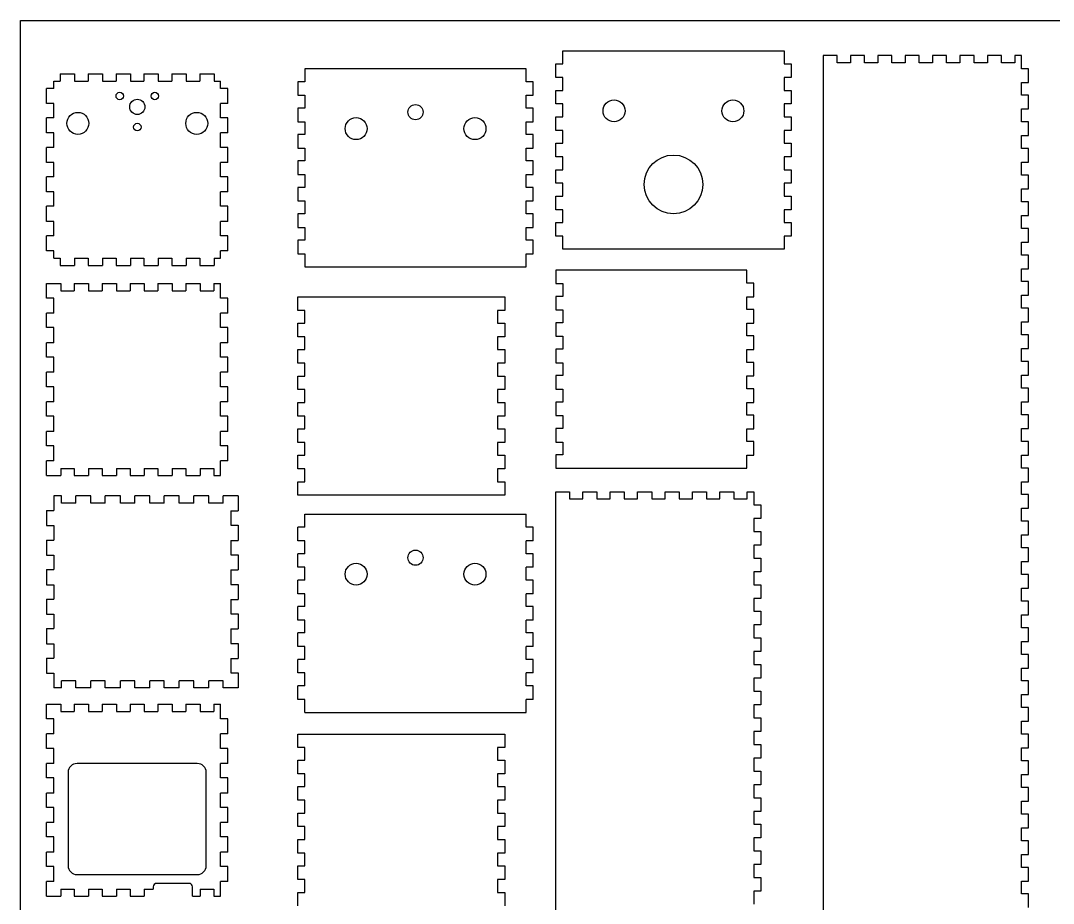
# Model space of a CAD drawing. Header units: millimetres. Extents: x -3740 to 1472, y -3901 to 3077.
# Drawn here: x -3740 to -3161, y 2582 to 3077 of the extents above; entities that cross this region are included whole.
import ezdxf

# ---------------------------------------------------------------- set-up
doc = ezdxf.new("R2010")
doc.units = ezdxf.units.MM
doc.layers.get('0').update_dxf_attribs({"true_color": 0xe7f0ff})
doc.layers.add('test', color=4, linetype='Continuous')

msp = doc.modelspace()

# ---------------------------------------------------------------- linework, layer by layer
at = {"color": 3}
for points in [[(-3435.906, 2952.862), (-3435.906, 2952.862), (-3435.906, 2956.175), (-3439.906, 2956.175), (-3439.906, 2963.788), (-3435.906, 2963.788), (-3435.906, 2971.002), (-3439.906, 2971.002), (-3439.906, 2978.615), (-3435.906, 2978.615), (-3435.906, 2985.828), (-3439.906, 2985.828), (-3439.906, 2993.442), (-3435.906, 2993.442), (-3435.906, 3000.655), (-3439.906, 3000.655), (-3439.906, 3008.268), (-3435.906, 3008.268), (-3435.906, 3015.482), (-3439.906, 3015.482), (-3439.906, 3023.095), (-3435.906, 3023.095), (-3435.906, 3030.308), (-3439.906, 3030.308), (-3439.906, 3037.922), (-3435.906, 3037.922), (-3435.906, 3045.135), (-3439.906, 3045.135), (-3439.906, 3052.748), (-3435.906, 3052.748), (-3435.906, 3060.062), (-3432.23, 3060.062), (-3432.23, 3060.062), (-3315.383, 3060.062), (-3315.383, 3060.062), (-3311.706, 3060.062), (-3311.706, 3052.748), (-3307.706, 3052.748), (-3307.706, 3045.135), (-3311.706, 3045.135), (-3311.706, 3037.922), (-3307.706, 3037.922), (-3307.706, 3030.308), (-3311.706, 3030.308), (-3311.706, 3023.095), (-3307.706, 3023.095), (-3307.706, 3015.482), (-3311.706, 3015.482), (-3311.706, 3008.268), (-3307.706, 3008.268), (-3307.706, 3000.655), (-3311.706, 3000.655), (-3311.706, 2993.442), (-3307.706, 2993.442), (-3307.706, 2985.828), (-3311.706, 2985.828), (-3311.706, 2978.615), (-3307.706, 2978.615), (-3307.706, 2971.002), (-3311.706, 2971.002), (-3311.706, 2963.788), (-3307.706, 2963.788), (-3307.706, 2956.175), (-3311.706, 2956.175), (-3311.706, 2948.862), (-3315.383, 2948.862), (-3315.383, 2948.862), (-3435.906, 2948.862)], [(-3332.706, 2937.095), (-3439.906, 2937.095), (-3439.906, 2929.582), (-3435.906, 2929.582), (-3435.906, 2922.368), (-3439.906, 2922.368), (-3439.906, 2914.755), (-3435.906, 2914.755), (-3435.906, 2907.542), (-3439.906, 2907.542), (-3439.906, 2899.928), (-3435.906, 2899.928), (-3435.906, 2892.715), (-3439.906, 2892.715), (-3439.906, 2885.102), (-3435.906, 2885.102), (-3435.906, 2877.888), (-3439.906, 2877.888), (-3439.906, 2870.275), (-3435.906, 2870.275), (-3435.906, 2863.062), (-3439.906, 2863.062), (-3439.906, 2855.448), (-3435.906, 2855.448), (-3435.906, 2848.235), (-3439.906, 2848.235), (-3439.906, 2840.622), (-3435.906, 2840.622), (-3435.906, 2833.408), (-3439.906, 2833.408), (-3439.906, 2825.895), (-3332.706, 2825.895), (-3332.706, 2833.209), (-3328.706, 2833.209), (-3328.706, 2840.822), (-3332.706, 2840.822), (-3332.706, 2848.035), (-3328.706, 2848.035), (-3328.706, 2855.649), (-3332.706, 2855.649), (-3332.706, 2862.862), (-3328.706, 2862.862), (-3328.706, 2870.475), (-3332.706, 2870.475), (-3332.706, 2877.689), (-3328.706, 2877.689), (-3328.706, 2885.302), (-3332.706, 2885.302), (-3332.706, 2892.515), (-3328.706, 2892.515), (-3328.706, 2900.129), (-3332.706, 2900.129), (-3332.706, 2907.342), (-3328.706, 2907.342), (-3328.706, 2914.955), (-3332.706, 2914.955), (-3332.706, 2922.169), (-3328.706, 2922.169), (-3328.706, 2929.782), (-3332.706, 2929.782)]]:
    msp.add_lwpolyline(points, close=True, dxfattribs=at)
at = {"color": 5}
for points in [[(-3174.522, 2579.346), (-3174.522, 2587.016), (-3178.522, 2587.016), (-3178.522, 2594.285), (-3174.522, 2594.285), (-3174.522, 2601.954), (-3178.522, 2601.954), (-3178.522, 2609.224), (-3174.522, 2609.224), (-3174.522, 2616.893), (-3178.522, 2616.893), (-3178.522, 2624.162), (-3174.522, 2624.162), (-3174.522, 2631.831), (-3178.522, 2631.831), (-3178.522, 2639.101), (-3174.522, 2639.101), (-3174.522, 2646.77), (-3178.522, 2646.77), (-3178.522, 2654.04), (-3174.522, 2654.04), (-3174.522, 2661.709), (-3178.522, 2661.709), (-3178.522, 2668.978), (-3174.522, 2668.978), (-3174.522, 2676.648), (-3178.522, 2676.648), (-3178.522, 2683.917), (-3174.522, 2683.917), (-3174.522, 2691.586), (-3178.522, 2691.586), (-3178.522, 2698.855), (-3174.522, 2698.855), (-3174.522, 2706.525), (-3178.522, 2706.525), (-3178.522, 2713.794), (-3174.522, 2713.794), (-3174.522, 2721.464), (-3178.522, 2721.464), (-3178.522, 2728.733), (-3174.522, 2728.733), (-3174.522, 2736.402), (-3178.522, 2736.402), (-3178.522, 2743.672), (-3174.522, 2743.672), (-3174.522, 2751.341), (-3178.522, 2751.341), (-3178.522, 2758.61), (-3174.522, 2758.61), (-3174.522, 2766.28), (-3178.522, 2766.28), (-3178.522, 2773.549), (-3174.522, 2773.549), (-3174.522, 2781.218), (-3178.522, 2781.218), (-3178.522, 2788.487), (-3174.522, 2788.487), (-3174.522, 2796.157), (-3178.522, 2796.157), (-3178.522, 2803.426), (-3174.522, 2803.426), (-3174.522, 2811.096), (-3178.522, 2811.096), (-3178.522, 2818.365), (-3174.522, 2818.365), (-3174.522, 2826.034), (-3178.522, 2826.034), (-3178.522, 2833.304), (-3174.522, 2833.304), (-3174.522, 2840.973), (-3178.522, 2840.973), (-3178.522, 2848.242), (-3174.522, 2848.242), (-3174.522, 2855.912), (-3178.522, 2855.912), (-3178.522, 2863.181), (-3174.522, 2863.181), (-3174.522, 2870.85), (-3178.522, 2870.85), (-3178.522, 2878.12), (-3174.522, 2878.12), (-3174.522, 2885.789), (-3178.522, 2885.789), (-3178.522, 2893.058), (-3174.522, 2893.058), (-3174.522, 2900.728), (-3178.522, 2900.728), (-3178.522, 2907.997), (-3174.522, 2907.997), (-3174.522, 2915.666), (-3178.522, 2915.666), (-3178.522, 2922.936), (-3174.522, 2922.936), (-3174.522, 2930.605), (-3178.522, 2930.605), (-3178.522, 2937.875), (-3174.522, 2937.875), (-3174.522, 2945.544), (-3178.522, 2945.544), (-3178.522, 2952.813), (-3174.522, 2952.813), (-3174.522, 2960.482), (-3178.522, 2960.482), (-3178.522, 2967.752), (-3174.522, 2967.752), (-3174.522, 2975.421), (-3178.522, 2975.421), (-3178.522, 2982.69), (-3174.522, 2982.69), (-3174.522, 2990.36), (-3178.522, 2990.36), (-3178.522, 2997.629), (-3174.522, 2997.629), (-3174.522, 3005.299), (-3178.522, 3005.299), (-3178.522, 3012.568), (-3174.522, 3012.568), (-3174.522, 3020.237), (-3178.522, 3020.237), (-3178.522, 3027.507), (-3174.522, 3027.507), (-3174.522, 3035.176), (-3178.522, 3035.176), (-3178.522, 3042.445), (-3174.522, 3042.445), (-3174.522, 3050.114), (-3178.522, 3050.114), (-3178.522, 3057.484), (-3182.302, 3057.484), (-3182.302, 3053.484), (-3189.782, 3053.484), (-3189.782, 3057.484), (-3197.662, 3057.484), (-3197.662, 3053.484), (-3205.142, 3053.484), (-3205.142, 3057.484), (-3213.022, 3057.484), (-3213.022, 3053.484), (-3220.502, 3053.484), (-3220.502, 3057.484), (-3228.381, 3057.484), (-3228.381, 3053.484), (-3235.861, 3053.484), (-3235.861, 3057.484), (-3243.741, 3057.484), (-3243.741, 3053.484), (-3251.221, 3053.484), (-3251.221, 3057.484), (-3259.101, 3057.484), (-3259.101, 3053.484), (-3266.581, 3053.484), (-3266.581, 3057.484), (-3274.461, 3057.484), (-3274.461, 3053.484), (-3281.942, 3053.484), (-3281.942, 3057.484), (-3289.721, 3057.484), (-3289.721, 2497.283)], [(-3439.906, 2252.543), (-3439.906, 2812.744), (-3432.126, 2812.744), (-3432.126, 2808.744), (-3424.646, 2808.744), (-3424.646, 2812.744), (-3416.766, 2812.744), (-3416.766, 2808.744), (-3409.286, 2808.744), (-3409.286, 2812.744), (-3401.406, 2812.744), (-3401.406, 2808.744), (-3393.926, 2808.744), (-3393.926, 2812.744), (-3386.046, 2812.744), (-3386.046, 2808.744), (-3378.566, 2808.744), (-3378.566, 2812.744), (-3370.686, 2812.744), (-3370.686, 2808.744), (-3363.206, 2808.744), (-3363.206, 2812.744), (-3355.326, 2812.744), (-3355.326, 2808.744), (-3347.846, 2808.744), (-3347.846, 2812.744), (-3339.966, 2812.744), (-3339.966, 2808.744), (-3332.486, 2808.744), (-3332.486, 2812.744), (-3328.706, 2812.744), (-3328.706, 2805.374), (-3324.706, 2805.374), (-3324.706, 2797.705), (-3328.706, 2797.705), (-3328.706, 2790.436), (-3324.706, 2790.436), (-3324.706, 2782.767), (-3328.706, 2782.767), (-3328.706, 2775.497), (-3324.706, 2775.497), (-3324.706, 2767.828), (-3328.706, 2767.828), (-3328.706, 2760.559), (-3324.706, 2760.559), (-3324.706, 2752.889), (-3328.706, 2752.889), (-3328.706, 2745.62), (-3324.706, 2745.62), (-3324.706, 2737.95), (-3328.706, 2737.95), (-3328.706, 2730.681), (-3324.706, 2730.681), (-3324.706, 2723.012), (-3328.706, 2723.012), (-3328.706, 2715.742), (-3324.706, 2715.742), (-3324.706, 2708.073), (-3328.706, 2708.073), (-3328.706, 2700.804), (-3324.706, 2700.804), (-3324.706, 2693.135), (-3328.706, 2693.135), (-3328.706, 2685.865), (-3324.706, 2685.865), (-3324.706, 2678.196), (-3328.706, 2678.196), (-3328.706, 2670.926), (-3324.706, 2670.926), (-3324.706, 2663.257), (-3328.706, 2663.257), (-3328.706, 2655.988), (-3324.706, 2655.988), (-3324.706, 2648.318), (-3328.706, 2648.318), (-3328.706, 2641.049), (-3324.706, 2641.049), (-3324.706, 2633.38), (-3328.706, 2633.38), (-3328.706, 2626.11), (-3324.706, 2626.11), (-3324.706, 2618.441), (-3328.706, 2618.441), (-3328.706, 2611.172), (-3324.706, 2611.172), (-3324.706, 2603.502), (-3328.706, 2603.502), (-3328.706, 2596.233), (-3324.706, 2596.233), (-3324.706, 2588.564), (-3328.706, 2588.564), (-3328.706, 2581.294)]]:
    msp.add_lwpolyline(points, dxfattribs=at)
at = {"color": 2}
for points in [[(-3580.672, 3035.189), (-3580.672, 3027.975), (-3584.672, 3027.975), (-3584.672, 3020.362), (-3580.672, 3020.362), (-3580.672, 3013.149), (-3584.672, 3013.149), (-3584.672, 3005.535), (-3580.672, 3005.535), (-3580.672, 2998.322), (-3584.672, 2998.322), (-3584.672, 2990.709), (-3580.672, 2990.709), (-3580.672, 2983.495), (-3584.672, 2983.495), (-3584.672, 2975.882), (-3580.672, 2975.882), (-3580.672, 2968.669), (-3584.672, 2968.669), (-3584.672, 2961.055), (-3580.672, 2961.055), (-3580.672, 2953.842), (-3584.672, 2953.842), (-3584.672, 2946.229), (-3580.672, 2946.229), (-3580.672, 2938.915), (-3456.472, 2938.915), (-3456.472, 2946.229), (-3452.472, 2946.229), (-3452.472, 2953.842), (-3456.472, 2953.842), (-3456.472, 2961.055), (-3452.472, 2961.055), (-3452.472, 2968.669), (-3456.472, 2968.669), (-3456.472, 2975.882), (-3452.472, 2975.882), (-3452.472, 2983.495), (-3456.472, 2983.495), (-3456.472, 2990.709), (-3452.472, 2990.709), (-3452.472, 2998.322), (-3456.472, 2998.322), (-3456.472, 3005.535), (-3452.472, 3005.535), (-3452.472, 3013.149), (-3456.472, 3013.149), (-3456.472, 3020.362), (-3452.472, 3020.362), (-3452.472, 3027.975), (-3456.472, 3027.975), (-3456.472, 3035.189), (-3452.472, 3035.189), (-3452.472, 3042.802), (-3456.472, 3042.802), (-3456.472, 3050.115), (-3580.672, 3050.115), (-3580.672, 3042.802), (-3584.672, 3042.802), (-3584.672, 3035.189)], [(-3472.472, 2847.986), (-3468.472, 2847.986), (-3468.472, 2840.372), (-3472.472, 2840.372), (-3472.472, 2833.159), (-3468.472, 2833.159), (-3468.472, 2825.546), (-3472.472, 2825.546), (-3472.472, 2818.332), (-3468.472, 2818.332), (-3468.472, 2810.819), (-3472.472, 2810.819), (-3472.472, 2810.819), (-3577.026, 2810.819), (-3577.026, 2810.819), (-3584.672, 2810.819), (-3584.672, 2818.332), (-3580.673, 2818.332), (-3580.673, 2825.546), (-3584.672, 2825.546), (-3584.672, 2833.159), (-3580.673, 2833.159), (-3580.673, 2840.372), (-3584.672, 2840.372), (-3584.672, 2847.986), (-3580.673, 2847.986), (-3580.673, 2855.199), (-3584.672, 2855.199), (-3584.672, 2862.812), (-3580.673, 2862.812), (-3580.673, 2870.026), (-3584.672, 2870.026), (-3584.672, 2877.639), (-3580.673, 2877.639), (-3580.673, 2884.852), (-3584.672, 2884.852), (-3584.672, 2892.466), (-3580.673, 2892.466), (-3580.673, 2899.679), (-3584.672, 2899.679), (-3584.672, 2907.292), (-3580.673, 2907.292), (-3580.673, 2914.506), (-3584.672, 2914.506), (-3584.672, 2922.019), (-3468.472, 2922.019), (-3468.472, 2914.506), (-3472.472, 2914.506), (-3472.472, 2907.292), (-3468.472, 2907.292), (-3468.472, 2899.679), (-3472.472, 2899.679), (-3472.472, 2892.466), (-3468.472, 2892.466), (-3468.472, 2884.852), (-3472.472, 2884.852), (-3472.472, 2877.639), (-3468.472, 2877.639), (-3468.472, 2870.026), (-3472.472, 2870.026), (-3472.472, 2862.812), (-3468.472, 2862.812), (-3468.472, 2855.199), (-3472.472, 2855.199)]]:
    msp.add_lwpolyline(points, close=True, dxfattribs=at)
at = {"color": 4}
for points in [[(-3721.622, 3043.195), (-3717.899, 3043.195)], [(-3721.622, 3039.029), (-3721.622, 3043.195)], [(-3717.899, 3047.195), (-3717.899, 3043.195)], [(-3717.899, 3047.195), (-3709.876, 3047.195)], [(-3709.876, 3047.195), (-3709.876, 3043.195)], [(-3709.876, 3043.195), (-3702.253, 3043.195)], [(-3702.253, 3047.195), (-3702.253, 3043.195)], [(-3702.253, 3047.195), (-3694.23, 3047.195)], [(-3694.23, 3047.195), (-3694.23, 3043.195)], [(-3694.23, 3043.195), (-3686.606, 3043.195)], [(-3686.606, 3047.195), (-3686.606, 3043.195)], [(-3686.606, 3047.195), (-3678.583, 3047.195)], [(-3678.583, 3047.195), (-3678.583, 3043.195)], [(-3678.583, 3043.195), (-3670.96, 3043.195)], [(-3670.96, 3047.195), (-3670.96, 3043.195)], [(-3670.96, 3047.195), (-3662.937, 3047.195)], [(-3662.937, 3047.195), (-3662.937, 3043.195)], [(-3662.937, 3043.195), (-3655.314, 3043.195)], [(-3655.314, 3047.195), (-3655.314, 3043.195)], [(-3655.314, 3047.195), (-3647.291, 3047.195)], [(-3647.291, 3047.195), (-3647.291, 3043.195)], [(-3647.291, 3043.195), (-3639.668, 3043.195)], [(-3639.668, 3047.195), (-3639.668, 3043.195)], [(-3639.668, 3047.195), (-3631.645, 3047.195)], [(-3631.645, 3047.195), (-3631.645, 3043.195)], [(-3631.645, 3043.195), (-3627.922, 3043.195)], [(-3627.922, 3039.029), (-3627.922, 3043.195)], [(-3725.622, 3030.564), (-3725.622, 3039.029)], [(-3721.622, 3039.029), (-3725.622, 3039.029)], [(-3623.922, 3039.029), (-3627.922, 3039.029)], [(-3623.922, 3030.564), (-3623.922, 3039.029)], [(-3721.622, 3030.564), (-3725.622, 3030.564)], [(-3721.622, 3022.499), (-3721.622, 3030.564)], [(-3627.922, 3022.499), (-3627.922, 3030.564)], [(-3623.922, 3030.564), (-3627.922, 3030.564)], [(-3725.622, 3014.033), (-3725.622, 3022.499)], [(-3721.622, 3022.499), (-3725.622, 3022.499)], [(-3623.922, 3022.499), (-3627.922, 3022.499)], [(-3623.922, 3014.033), (-3623.922, 3022.499)], [(-3721.622, 3014.033), (-3725.622, 3014.033)], [(-3721.622, 3005.968), (-3721.622, 3014.033)], [(-3627.922, 3005.968), (-3627.922, 3014.033)], [(-3623.922, 3014.033), (-3627.922, 3014.033)], [(-3725.622, 2997.502), (-3725.622, 3005.968)], [(-3721.622, 3005.968), (-3725.622, 3005.968)], [(-3623.922, 3005.968), (-3627.922, 3005.968)], [(-3623.922, 2997.502), (-3623.922, 3005.968)], [(-3721.622, 2997.502), (-3725.622, 2997.502)], [(-3721.622, 2989.437), (-3721.622, 2997.502)], [(-3627.922, 2989.437), (-3627.922, 2997.502)], [(-3623.922, 2997.502), (-3627.922, 2997.502)], [(-3725.622, 2980.972), (-3725.622, 2989.437)], [(-3721.622, 2989.437), (-3725.622, 2989.437)], [(-3623.922, 2989.437), (-3627.922, 2989.437)], [(-3623.922, 2980.972), (-3623.922, 2989.437)], [(-3721.622, 2980.972), (-3725.622, 2980.972)], [(-3721.622, 2972.906), (-3721.622, 2980.972)], [(-3627.922, 2972.906), (-3627.922, 2980.972)], [(-3623.922, 2980.972), (-3627.922, 2980.972)], [(-3725.622, 2964.441), (-3725.622, 2972.906)], [(-3721.622, 2972.906), (-3725.622, 2972.906)], [(-3623.922, 2972.906), (-3627.922, 2972.906)], [(-3623.922, 2964.441), (-3623.922, 2972.906)], [(-3721.622, 2964.441), (-3725.622, 2964.441)], [(-3721.622, 2956.375), (-3721.622, 2964.441)], [(-3627.922, 2956.375), (-3627.922, 2964.441)], [(-3623.922, 2964.441), (-3627.922, 2964.441)], [(-3725.622, 2947.91), (-3725.622, 2956.375)], [(-3721.622, 2956.375), (-3725.622, 2956.375)], [(-3623.922, 2956.375), (-3627.922, 2956.375)], [(-3623.922, 2947.91), (-3623.922, 2956.375)], [(-3721.622, 2947.91), (-3725.622, 2947.91)], [(-3721.622, 2943.745), (-3721.622, 2947.91)], [(-3627.922, 2943.745), (-3627.922, 2947.91)], [(-3623.922, 2947.91), (-3627.922, 2947.91)], [(-3721.622, 2943.745), (-3717.899, 2943.745)], [(-3717.899, 2943.745), (-3717.899, 2939.745)], [(-3717.899, 2939.745), (-3709.876, 2939.745)], [(-3709.876, 2943.745), (-3709.876, 2939.745)], [(-3709.876, 2943.745), (-3702.253, 2943.745)], [(-3702.253, 2943.745), (-3702.253, 2939.745)], [(-3702.253, 2939.745), (-3694.23, 2939.745)], [(-3694.23, 2943.745), (-3694.23, 2939.745)], [(-3694.23, 2943.745), (-3686.606, 2943.745)], [(-3686.606, 2943.745), (-3686.606, 2939.745)], [(-3686.606, 2939.745), (-3678.583, 2939.745)], [(-3678.583, 2943.745), (-3678.583, 2939.745)], [(-3678.583, 2943.745), (-3670.96, 2943.745)], [(-3670.96, 2943.745), (-3670.96, 2939.745)], [(-3670.96, 2939.745), (-3662.937, 2939.745)], [(-3662.937, 2943.745), (-3662.937, 2939.745)], [(-3662.937, 2943.745), (-3655.314, 2943.745)], [(-3655.314, 2943.745), (-3655.314, 2939.745)], [(-3655.314, 2939.745), (-3647.291, 2939.745)], [(-3647.291, 2943.745), (-3647.291, 2939.745)], [(-3647.291, 2943.745), (-3639.668, 2943.745)], [(-3639.668, 2943.745), (-3639.668, 2939.745)], [(-3639.668, 2939.745), (-3631.645, 2939.745)], [(-3631.645, 2943.745), (-3631.645, 2939.745)], [(-3631.645, 2943.745), (-3627.922, 2943.745)], [(-3725.622, 2929.545), (-3717.699, 2929.545)], [(-3725.622, 2921.36), (-3725.622, 2929.545)], [(-3717.699, 2929.545), (-3717.699, 2925.545)], [(-3710.076, 2929.545), (-3710.076, 2925.545)], [(-3710.076, 2929.545), (-3702.053, 2929.545)], [(-3702.053, 2929.545), (-3702.053, 2925.545)], [(-3694.43, 2929.545), (-3694.43, 2925.545)], [(-3694.43, 2929.545), (-3686.406, 2929.545)], [(-3686.406, 2929.545), (-3686.406, 2925.545)], [(-3678.783, 2929.545), (-3678.783, 2925.545)], [(-3678.783, 2929.545), (-3670.76, 2929.545)], [(-3670.76, 2929.545), (-3670.76, 2925.545)], [(-3663.137, 2929.545), (-3663.137, 2925.545)], [(-3663.137, 2929.545), (-3655.114, 2929.545)], [(-3655.114, 2929.545), (-3655.114, 2925.545)], [(-3647.491, 2929.545), (-3647.491, 2925.545)], [(-3647.491, 2929.545), (-3639.468, 2929.545)], [(-3639.468, 2929.545), (-3639.468, 2925.545)], [(-3631.845, 2929.545), (-3631.845, 2925.545)], [(-3631.845, 2929.545), (-3627.922, 2929.545)], [(-3627.922, 2921.36), (-3627.922, 2929.545)], [(-3721.622, 2921.36), (-3725.622, 2921.36)], [(-3721.622, 2912.875), (-3721.622, 2921.36)], [(-3717.699, 2925.545), (-3710.076, 2925.545)], [(-3702.053, 2925.545), (-3694.43, 2925.545)], [(-3686.406, 2925.545), (-3678.783, 2925.545)], [(-3670.76, 2925.545), (-3663.137, 2925.545)], [(-3655.114, 2925.545), (-3647.491, 2925.545)], [(-3639.468, 2925.545), (-3631.845, 2925.545)], [(-3623.922, 2921.36), (-3627.922, 2921.36)], [(-3623.922, 2912.875), (-3623.922, 2921.36)], [(-3725.622, 2904.791), (-3725.622, 2912.875)], [(-3721.622, 2912.875), (-3725.622, 2912.875)], [(-3627.922, 2904.791), (-3627.922, 2912.875)], [(-3623.922, 2912.875), (-3627.922, 2912.875)], [(-3721.622, 2904.791), (-3725.622, 2904.791)], [(-3721.622, 2896.306), (-3721.622, 2904.791)], [(-3623.922, 2904.791), (-3627.922, 2904.791)], [(-3623.922, 2896.306), (-3623.922, 2904.791)], [(-3725.622, 2888.221), (-3725.622, 2896.306)], [(-3721.622, 2896.306), (-3725.622, 2896.306)], [(-3627.922, 2888.221), (-3627.922, 2896.306)], [(-3623.922, 2896.306), (-3627.922, 2896.306)], [(-3721.622, 2888.221), (-3725.622, 2888.221)], [(-3721.622, 2879.737), (-3721.622, 2888.221)], [(-3623.922, 2888.221), (-3627.922, 2888.221)], [(-3623.922, 2879.737), (-3623.922, 2888.221)], [(-3725.622, 2871.652), (-3725.622, 2879.737)], [(-3721.622, 2879.737), (-3725.622, 2879.737)], [(-3627.922, 2871.652), (-3627.922, 2879.737)], [(-3623.922, 2879.737), (-3627.922, 2879.737)], [(-3721.622, 2871.652), (-3725.622, 2871.652)], [(-3721.622, 2863.168), (-3721.622, 2871.652)], [(-3623.922, 2871.652), (-3627.922, 2871.652)], [(-3623.922, 2863.168), (-3623.922, 2871.652)], [(-3725.622, 2855.083), (-3725.622, 2863.168)], [(-3721.622, 2863.168), (-3725.622, 2863.168)], [(-3627.922, 2855.083), (-3627.922, 2863.168)], [(-3623.922, 2863.168), (-3627.922, 2863.168)], [(-3721.622, 2855.083), (-3725.622, 2855.083)], [(-3721.622, 2846.599), (-3721.622, 2855.083)], [(-3623.922, 2855.083), (-3627.922, 2855.083)], [(-3623.922, 2846.599), (-3623.922, 2855.083)], [(-3725.622, 2838.514), (-3725.622, 2846.599)], [(-3721.622, 2846.599), (-3725.622, 2846.599)], [(-3627.922, 2838.514), (-3627.922, 2846.599)], [(-3623.922, 2846.599), (-3627.922, 2846.599)], [(-3721.622, 2838.514), (-3725.622, 2838.514)], [(-3721.622, 2830.029), (-3721.622, 2838.514)], [(-3623.922, 2838.514), (-3627.922, 2838.514)], [(-3623.922, 2830.029), (-3623.922, 2838.514)], [(-3725.622, 2821.845), (-3725.622, 2830.029)], [(-3721.622, 2830.029), (-3725.622, 2830.029)], [(-3627.922, 2821.845), (-3627.922, 2830.029)], [(-3623.922, 2830.029), (-3627.922, 2830.029)], [(-3717.699, 2825.845), (-3717.699, 2821.845)], [(-3717.699, 2825.845), (-3710.076, 2825.845)], [(-3710.076, 2825.845), (-3710.076, 2821.845)], [(-3702.053, 2825.845), (-3702.053, 2821.845)], [(-3702.053, 2825.845), (-3694.43, 2825.845)], [(-3694.43, 2825.845), (-3694.43, 2821.845)], [(-3686.406, 2825.845), (-3686.406, 2821.845)], [(-3686.406, 2825.845), (-3678.783, 2825.845)], [(-3678.783, 2825.845), (-3678.783, 2821.845)], [(-3670.76, 2825.845), (-3670.76, 2821.845)], [(-3670.76, 2825.845), (-3663.137, 2825.845)], [(-3663.137, 2825.845), (-3663.137, 2821.845)], [(-3655.114, 2825.845), (-3655.114, 2821.845)], [(-3655.114, 2825.845), (-3647.491, 2825.845)], [(-3647.491, 2825.845), (-3647.491, 2821.845)], [(-3639.468, 2825.845), (-3639.468, 2821.845)], [(-3639.468, 2825.845), (-3631.845, 2825.845)], [(-3631.845, 2825.845), (-3631.845, 2821.845)], [(-3725.622, 2821.845), (-3717.699, 2821.845)], [(-3710.076, 2821.845), (-3702.053, 2821.845)], [(-3694.43, 2821.845), (-3686.406, 2821.845)], [(-3678.783, 2821.845), (-3670.76, 2821.845)], [(-3663.137, 2821.845), (-3655.114, 2821.845)], [(-3647.491, 2821.845), (-3639.468, 2821.845)], [(-3631.845, 2821.845), (-3627.922, 2821.845)], [(-3717.257, 2810.36), (-3721.622, 2810.36)], [(-3721.622, 2810.36), (-3721.622, 2802.176)], [(-3717.257, 2806.36), (-3717.257, 2810.36)], [(-3709.191, 2806.36), (-3717.257, 2806.36)], [(-3700.726, 2810.36), (-3709.191, 2810.36)], [(-3709.191, 2806.36), (-3709.191, 2810.36)], [(-3700.726, 2806.36), (-3700.726, 2810.36)], [(-3692.66, 2806.36), (-3700.726, 2806.36)], [(-3684.195, 2810.36), (-3692.66, 2810.36)], [(-3692.66, 2806.36), (-3692.66, 2810.36)], [(-3684.195, 2806.36), (-3684.195, 2810.36)], [(-3676.13, 2806.36), (-3684.195, 2806.36)], [(-3667.664, 2810.36), (-3676.13, 2810.36)], [(-3676.13, 2806.36), (-3676.13, 2810.36)], [(-3667.664, 2806.36), (-3667.664, 2810.36)], [(-3659.599, 2806.36), (-3667.664, 2806.36)], [(-3651.133, 2810.36), (-3659.599, 2810.36)], [(-3659.599, 2806.36), (-3659.599, 2810.36)], [(-3651.133, 2806.36), (-3651.133, 2810.36)], [(-3643.068, 2806.36), (-3651.133, 2806.36)], [(-3634.603, 2810.36), (-3643.068, 2810.36)], [(-3643.068, 2806.36), (-3643.068, 2810.36)], [(-3634.603, 2806.36), (-3634.603, 2810.36)], [(-3626.537, 2806.36), (-3634.603, 2806.36)], [(-3618.172, 2810.36), (-3626.537, 2810.36)], [(-3626.537, 2806.36), (-3626.537, 2810.36)], [(-3618.172, 2810.36), (-3618.172, 2801.975)], [(-3725.622, 2802.176), (-3721.622, 2802.176)], [(-3725.622, 2802.176), (-3725.622, 2793.691)], [(-3622.172, 2801.975), (-3618.172, 2801.975)], [(-3622.172, 2801.975), (-3622.172, 2793.891)], [(-3725.622, 2793.691), (-3721.622, 2793.691)], [(-3721.622, 2793.691), (-3721.622, 2785.606)], [(-3622.172, 2793.891), (-3618.172, 2793.891)], [(-3618.172, 2793.891), (-3618.172, 2785.406)], [(-3725.622, 2785.606), (-3721.622, 2785.606)], [(-3725.622, 2785.606), (-3725.622, 2777.121)], [(-3622.172, 2785.406), (-3618.172, 2785.406)], [(-3622.172, 2785.406), (-3622.172, 2777.322)], [(-3725.622, 2777.121), (-3721.622, 2777.121)], [(-3721.622, 2777.121), (-3721.622, 2769.037)], [(-3622.172, 2777.322), (-3618.172, 2777.322)], [(-3618.172, 2777.322), (-3618.172, 2768.837)], [(-3725.622, 2769.037), (-3721.622, 2769.037)], [(-3725.622, 2769.037), (-3725.622, 2760.552)], [(-3622.172, 2768.837), (-3618.172, 2768.837)], [(-3622.172, 2768.837), (-3622.172, 2760.752)], [(-3725.622, 2760.552), (-3721.622, 2760.552)], [(-3721.622, 2760.552), (-3721.622, 2752.468)], [(-3622.172, 2760.752), (-3618.172, 2760.752)], [(-3618.172, 2760.752), (-3618.172, 2752.268)], [(-3725.622, 2752.468), (-3721.622, 2752.468)], [(-3725.622, 2752.468), (-3725.622, 2743.983)], [(-3622.172, 2752.268), (-3618.172, 2752.268)], [(-3622.172, 2752.268), (-3622.172, 2744.183)], [(-3725.622, 2743.983), (-3721.622, 2743.983)], [(-3721.622, 2743.983), (-3721.622, 2735.898)], [(-3622.172, 2744.183), (-3618.172, 2744.183)], [(-3618.172, 2744.183), (-3618.172, 2735.699)], [(-3725.622, 2735.898), (-3721.622, 2735.898)], [(-3725.622, 2735.898), (-3725.622, 2727.414)], [(-3622.172, 2735.699), (-3618.172, 2735.699)], [(-3622.172, 2735.699), (-3622.172, 2727.614)], [(-3725.622, 2727.414), (-3721.622, 2727.414)], [(-3721.622, 2727.414), (-3721.622, 2719.329)], [(-3622.172, 2727.614), (-3618.172, 2727.614)], [(-3618.172, 2727.614), (-3618.172, 2719.129)], [(-3725.622, 2719.329), (-3721.622, 2719.329)], [(-3725.622, 2719.329), (-3725.622, 2710.845)], [(-3622.172, 2719.129), (-3618.172, 2719.129)], [(-3622.172, 2719.129), (-3622.172, 2711.045)], [(-3725.622, 2710.845), (-3721.622, 2710.845)], [(-3721.622, 2710.845), (-3721.622, 2702.66)], [(-3709.191, 2706.66), (-3717.257, 2706.66)], [(-3717.257, 2702.66), (-3717.257, 2706.66)], [(-3709.191, 2702.66), (-3709.191, 2706.66)], [(-3692.66, 2706.66), (-3700.726, 2706.66)], [(-3700.726, 2702.66), (-3700.726, 2706.66)], [(-3692.66, 2702.66), (-3692.66, 2706.66)], [(-3676.13, 2706.66), (-3684.195, 2706.66)], [(-3684.195, 2702.66), (-3684.195, 2706.66)], [(-3676.13, 2702.66), (-3676.13, 2706.66)], [(-3659.599, 2706.66), (-3667.664, 2706.66)], [(-3667.664, 2702.66), (-3667.664, 2706.66)], [(-3659.599, 2702.66), (-3659.599, 2706.66)], [(-3643.068, 2706.66), (-3651.133, 2706.66)], [(-3651.133, 2702.66), (-3651.133, 2706.66)], [(-3643.068, 2702.66), (-3643.068, 2706.66)], [(-3626.537, 2706.66), (-3634.603, 2706.66)], [(-3634.603, 2702.66), (-3634.603, 2706.66)], [(-3626.537, 2702.66), (-3626.537, 2706.66)], [(-3622.172, 2711.045), (-3618.172, 2711.045)], [(-3618.172, 2711.045), (-3618.172, 2702.66)], [(-3717.257, 2702.66), (-3721.622, 2702.66)], [(-3700.726, 2702.66), (-3709.191, 2702.66)], [(-3684.195, 2702.66), (-3692.66, 2702.66)], [(-3667.664, 2702.66), (-3676.13, 2702.66)], [(-3651.133, 2702.66), (-3659.599, 2702.66)], [(-3634.603, 2702.66), (-3643.068, 2702.66)], [(-3618.172, 2702.66), (-3626.537, 2702.66)], [(-3725.622, 2693.474), (-3717.699, 2693.474)], [(-3725.622, 2685.289), (-3725.622, 2693.474)], [(-3717.699, 2693.474), (-3717.699, 2689.474)], [(-3717.699, 2689.474), (-3710.076, 2689.474)], [(-3710.076, 2693.474), (-3710.076, 2689.474)], [(-3710.076, 2693.474), (-3702.053, 2693.474)], [(-3702.053, 2693.474), (-3702.053, 2689.474)], [(-3702.053, 2689.474), (-3694.43, 2689.474)], [(-3694.43, 2693.474), (-3694.43, 2689.474)], [(-3694.43, 2693.474), (-3686.406, 2693.474)], [(-3686.406, 2693.474), (-3686.406, 2689.474)], [(-3686.406, 2689.474), (-3678.783, 2689.474)], [(-3678.783, 2693.474), (-3678.783, 2689.474)], [(-3678.783, 2693.474), (-3670.76, 2693.474)], [(-3670.76, 2693.474), (-3670.76, 2689.474)], [(-3670.76, 2689.474), (-3663.137, 2689.474)], [(-3663.137, 2693.474), (-3663.137, 2689.474)], [(-3663.137, 2693.474), (-3655.114, 2693.474)], [(-3655.114, 2693.474), (-3655.114, 2689.474)], [(-3655.114, 2689.474), (-3647.491, 2689.474)], [(-3647.491, 2693.474), (-3647.491, 2689.474)], [(-3647.491, 2693.474), (-3639.468, 2693.474)], [(-3639.468, 2693.474), (-3639.468, 2689.474)], [(-3639.468, 2693.474), (-3639.468, 2689.474)], [(-3639.468, 2689.474), (-3631.845, 2689.474)], [(-3631.845, 2693.474), (-3631.845, 2689.474)], [(-3631.845, 2693.474), (-3627.922, 2693.474)], [(-3627.922, 2685.289), (-3627.922, 2693.474)], [(-3721.622, 2685.289), (-3725.622, 2685.289)], [(-3721.622, 2676.805), (-3721.622, 2685.289)], [(-3623.922, 2685.289), (-3627.922, 2685.289)], [(-3623.922, 2676.805), (-3623.922, 2685.289)], [(-3725.622, 2668.72), (-3725.622, 2676.805)], [(-3721.622, 2676.805), (-3725.622, 2676.805)], [(-3627.922, 2668.72), (-3627.922, 2676.805)], [(-3623.922, 2676.805), (-3627.922, 2676.805)], [(-3721.622, 2668.72), (-3725.622, 2668.72)], [(-3721.622, 2660.236), (-3721.622, 2668.72)], [(-3623.922, 2668.72), (-3627.922, 2668.72)], [(-3623.922, 2660.236), (-3623.922, 2668.72)], [(-3725.622, 2652.151), (-3725.622, 2660.236)], [(-3721.622, 2660.236), (-3725.622, 2660.236)], [(-3627.922, 2652.151), (-3627.922, 2660.236)], [(-3623.922, 2660.236), (-3627.922, 2660.236)], [(-3721.622, 2652.151), (-3725.622, 2652.151)], [(-3721.622, 2643.666), (-3721.622, 2652.151)], [(-3623.922, 2652.151), (-3627.922, 2652.151)], [(-3623.922, 2643.666), (-3623.922, 2652.151)], [(-3725.622, 2635.582), (-3725.622, 2643.666)], [(-3721.622, 2643.666), (-3725.622, 2643.666)], [(-3627.922, 2635.582), (-3627.922, 2643.666)], [(-3623.922, 2643.666), (-3627.922, 2643.666)], [(-3721.622, 2635.582), (-3725.622, 2635.582)], [(-3721.622, 2627.097), (-3721.622, 2635.582)], [(-3623.922, 2635.582), (-3627.922, 2635.582)], [(-3623.922, 2627.097), (-3623.922, 2635.582)], [(-3725.622, 2619.013), (-3725.622, 2627.097)], [(-3721.622, 2627.097), (-3725.622, 2627.097)], [(-3627.922, 2619.013), (-3627.922, 2627.097)], [(-3623.922, 2627.097), (-3627.922, 2627.097)], [(-3721.622, 2619.013), (-3725.622, 2619.013)], [(-3721.622, 2610.528), (-3721.622, 2619.013)], [(-3623.922, 2619.013), (-3627.922, 2619.013)], [(-3623.922, 2610.528), (-3623.922, 2619.013)], [(-3725.622, 2602.443), (-3725.622, 2610.528)], [(-3721.622, 2610.528), (-3725.622, 2610.528)], [(-3627.922, 2602.443), (-3627.922, 2610.528)], [(-3623.922, 2610.528), (-3627.922, 2610.528)], [(-3721.622, 2602.443), (-3725.622, 2602.443)], [(-3721.622, 2593.959), (-3721.622, 2602.443)], [(-3623.922, 2602.443), (-3627.922, 2602.443)], [(-3623.922, 2593.959), (-3623.922, 2602.443)], [(-3725.622, 2585.774), (-3725.622, 2593.959)], [(-3721.622, 2593.959), (-3725.622, 2593.959)], [(-3627.922, 2585.774), (-3627.922, 2593.959)], [(-3623.922, 2593.959), (-3627.922, 2593.959)], [(-3725.622, 2585.774), (-3717.699, 2585.774)], [(-3717.699, 2589.774), (-3717.699, 2585.774)], [(-3717.699, 2589.774), (-3710.076, 2589.774)], [(-3710.076, 2589.774), (-3710.076, 2585.774)], [(-3710.076, 2585.774), (-3702.053, 2585.774)], [(-3702.053, 2589.774), (-3702.053, 2585.774)], [(-3702.053, 2589.774), (-3694.43, 2589.774)], [(-3694.43, 2589.774), (-3694.43, 2585.774)], [(-3694.43, 2585.774), (-3686.406, 2585.774)], [(-3686.406, 2589.774), (-3686.406, 2585.774)], [(-3686.406, 2589.774), (-3678.783, 2589.774)], [(-3678.783, 2589.774), (-3678.783, 2585.774)], [(-3678.783, 2585.774), (-3670.76, 2585.774)], [(-3670.76, 2589.774), (-3670.76, 2585.774)], [(-3670.76, 2589.774), (-3665.772, 2589.774)], [(-3643.681, 2585.774), (-3639.468, 2585.774)], [(-3639.468, 2589.774), (-3639.468, 2585.774)], [(-3639.468, 2589.774), (-3631.845, 2589.774)], [(-3631.845, 2589.774), (-3631.845, 2585.774)], [(-3631.845, 2585.774), (-3627.922, 2585.774)]]:
    msp.add_lwpolyline(points, dxfattribs=at)
at = {"color": 2}
for points in [[(-3580.672, 2800.089), (-3456.472, 2800.089)], [(-3580.672, 2792.776), (-3580.672, 2800.089)], [(-3456.472, 2792.776), (-3456.472, 2800.089)], [(-3584.672, 2785.163), (-3584.672, 2792.776)], [(-3580.672, 2792.776), (-3584.672, 2792.776)], [(-3452.472, 2792.776), (-3456.472, 2792.776)], [(-3452.472, 2785.163), (-3452.472, 2792.776)], [(-3580.672, 2785.163), (-3584.672, 2785.163)], [(-3580.672, 2777.949), (-3580.672, 2785.163)], [(-3456.472, 2777.949), (-3456.472, 2785.163)], [(-3452.472, 2785.163), (-3456.472, 2785.163)], [(-3584.672, 2770.336), (-3584.672, 2777.949)], [(-3580.672, 2777.949), (-3584.672, 2777.949)], [(-3452.472, 2777.949), (-3456.472, 2777.949)], [(-3452.472, 2770.336), (-3452.472, 2777.949)], [(-3580.672, 2770.336), (-3584.672, 2770.336)], [(-3580.672, 2763.123), (-3580.672, 2770.336)], [(-3456.472, 2763.123), (-3456.472, 2770.336)], [(-3452.472, 2770.336), (-3456.472, 2770.336)], [(-3584.672, 2755.509), (-3584.672, 2763.123)], [(-3580.672, 2763.123), (-3584.672, 2763.123)], [(-3452.472, 2763.123), (-3456.472, 2763.123)], [(-3452.472, 2755.509), (-3452.472, 2763.123)], [(-3580.672, 2755.509), (-3584.672, 2755.509)], [(-3580.672, 2748.296), (-3580.672, 2755.509)], [(-3456.472, 2748.296), (-3456.472, 2755.509)], [(-3452.472, 2755.509), (-3456.472, 2755.509)], [(-3584.672, 2740.683), (-3584.672, 2748.296)], [(-3580.672, 2748.296), (-3584.672, 2748.296)], [(-3452.472, 2748.296), (-3456.472, 2748.296)], [(-3452.472, 2740.683), (-3452.472, 2748.296)], [(-3580.672, 2740.683), (-3584.672, 2740.683)], [(-3580.672, 2733.469), (-3580.672, 2740.683)], [(-3456.472, 2733.469), (-3456.472, 2740.683)], [(-3452.472, 2740.683), (-3456.472, 2740.683)], [(-3584.672, 2725.856), (-3584.672, 2733.469)], [(-3580.672, 2733.469), (-3584.672, 2733.469)], [(-3452.472, 2733.469), (-3456.472, 2733.469)], [(-3452.472, 2725.856), (-3452.472, 2733.469)], [(-3580.672, 2725.856), (-3584.672, 2725.856)], [(-3580.672, 2718.643), (-3580.672, 2725.856)], [(-3456.472, 2718.643), (-3456.472, 2725.856)], [(-3452.472, 2725.856), (-3456.472, 2725.856)], [(-3584.672, 2711.029), (-3584.672, 2718.643)], [(-3580.672, 2718.643), (-3584.672, 2718.643)], [(-3452.472, 2718.643), (-3456.472, 2718.643)], [(-3452.472, 2711.029), (-3452.472, 2718.643)], [(-3580.672, 2711.029), (-3584.672, 2711.029)], [(-3580.672, 2703.816), (-3580.672, 2711.029)], [(-3456.472, 2703.816), (-3456.472, 2711.029)], [(-3452.472, 2711.029), (-3456.472, 2711.029)], [(-3584.672, 2696.203), (-3584.672, 2703.816)], [(-3580.672, 2703.816), (-3584.672, 2703.816)], [(-3452.472, 2703.816), (-3456.472, 2703.816)], [(-3452.472, 2696.203), (-3452.472, 2703.816)], [(-3580.672, 2696.203), (-3584.672, 2696.203)], [(-3580.672, 2688.889), (-3580.672, 2696.203)], [(-3456.472, 2688.889), (-3456.472, 2696.203)], [(-3452.472, 2696.203), (-3456.472, 2696.203)], [(-3580.672, 2688.889), (-3456.472, 2688.889)], [(-3584.672, 2580.303), (-3584.672, 2587.916), (-3580.672, 2587.916), (-3580.672, 2595.129), (-3584.672, 2595.129), (-3584.672, 2602.743), (-3580.672, 2602.743), (-3580.672, 2609.956), (-3584.672, 2609.956), (-3584.672, 2617.569), (-3580.672, 2617.569), (-3580.672, 2624.783), (-3584.672, 2624.783), (-3584.672, 2632.396), (-3580.672, 2632.396), (-3580.672, 2639.609), (-3584.672, 2639.609), (-3584.672, 2647.223), (-3580.672, 2647.223), (-3580.672, 2654.436), (-3584.672, 2654.436), (-3584.672, 2662.05), (-3580.672, 2662.05), (-3580.672, 2669.263), (-3584.672, 2669.263), (-3584.672, 2676.776), (-3577.026, 2676.776), (-3577.026, 2676.776), (-3476.119, 2676.776), (-3476.119, 2676.776), (-3468.472, 2676.776), (-3468.472, 2669.263), (-3472.472, 2669.263), (-3472.472, 2662.05), (-3468.472, 2662.05), (-3468.472, 2654.436), (-3472.472, 2654.436), (-3472.472, 2647.223), (-3468.472, 2647.223), (-3468.472, 2639.609), (-3472.472, 2639.609), (-3472.472, 2632.396), (-3468.472, 2632.396), (-3468.472, 2624.783), (-3472.472, 2624.783), (-3472.472, 2617.569), (-3468.472, 2617.569), (-3468.472, 2609.956), (-3472.472, 2609.956), (-3472.472, 2602.743), (-3468.472, 2602.743), (-3468.472, 2595.129), (-3472.472, 2595.129), (-3472.472, 2587.916), (-3468.472, 2587.916), (-3468.472, 2580.303)]]:
    msp.add_lwpolyline(points, dxfattribs=at)
at = {"color": 4}
for centre, radius in [((-3674.697, 3028.67), 4.255), ((-3708.049, 3019.425), 6.148), ((-3641.345, 3019.425), 6.148)]:
    msp.add_circle(centre, radius, dxfattribs=at)
at = {"color": 3}
for centre, radius in [((-3407.158, 3026.442), 6.148), ((-3340.454, 3026.442), 6.148), ((-3373.806, 2985.165), 16.5)]:
    msp.add_circle(centre, radius, dxfattribs=at)
at = {"color": 2}
for centre, radius in [((-3518.572, 3025.741), 4.255), ((-3551.924, 3016.496), 6.148), ((-3485.221, 3016.496), 6.148), ((-3518.572, 2775.715), 4.255), ((-3551.924, 2766.47), 6.148), ((-3485.221, 2766.47), 6.148)]:
    msp.add_circle(centre, radius, dxfattribs=at)
at = {"color": 4}
for points in [[(-3686.641, 3034.783), (-3686.641, 3033.626), (-3685.703, 3032.688), (-3684.546, 3032.688), (-3683.388, 3032.688), (-3682.45, 3033.626), (-3682.45, 3034.783), (-3682.45, 3035.941), (-3683.388, 3036.878), (-3684.546, 3036.878), (-3685.703, 3036.878), (-3686.641, 3035.941), (-3686.641, 3034.783), (-3686.641, 3034.783), (-3686.641, 3034.783), (-3686.641, 3034.783)], [(-3666.945, 3034.783), (-3666.945, 3033.626), (-3666.006, 3032.688), (-3664.849, 3032.688), (-3663.692, 3032.688), (-3662.753, 3033.626), (-3662.753, 3034.783), (-3662.753, 3035.941), (-3663.692, 3036.878), (-3664.849, 3036.878), (-3666.006, 3036.878), (-3666.945, 3035.941), (-3666.945, 3034.783), (-3666.945, 3034.783), (-3666.945, 3034.783), (-3666.945, 3034.783)], [(-3676.793, 3017.359), (-3676.793, 3016.201), (-3675.855, 3015.263), (-3674.697, 3015.263), (-3673.54, 3015.263), (-3672.602, 3016.201), (-3672.602, 3017.359), (-3672.602, 3018.516), (-3673.54, 3019.454), (-3674.697, 3019.454), (-3675.855, 3019.454), (-3676.793, 3018.516), (-3676.793, 3017.359), (-3676.793, 3017.359), (-3676.793, 3017.359), (-3676.793, 3017.359)]]:
    msp.add_open_spline(points, degree=3, knots=[0, 0, 0, 0, 1, 1, 1, 2, 2, 2, 3, 3, 3, 4, 4, 4, 5, 5, 5, 5], dxfattribs=at)
at = {"layer": 'test'}
msp.add_lwpolyline([(-3740.166, 3077.069), (-2581.166, 3077.069), (-2581.166, 2236.069), (-3740.166, 2236.069)], close=True, dxfattribs=at)
msp.add_lwpolyline([(-3708.522, 2597.874), (-3641.022, 2597.874, 0.4142136), (-3636.022, 2602.874), (-3636.022, 2655.223, 0.4142136), (-3641.022, 2660.223), (-3708.522, 2660.223, 0.4142136), (-3713.522, 2655.223), (-3713.522, 2602.874, 0.4142136)], format="xyb", close=True, dxfattribs=at)
msp.add_lwpolyline([(-3643.681, 2585.774), (-3643.681, 2590.974, 0.4142136), (-3645.681, 2592.974), (-3663.772, 2592.974, 0.4142136), (-3665.772, 2590.974), (-3665.772, 2589.774)], format="xyb", dxfattribs=at)

doc.saveas('drawing.dxf')
